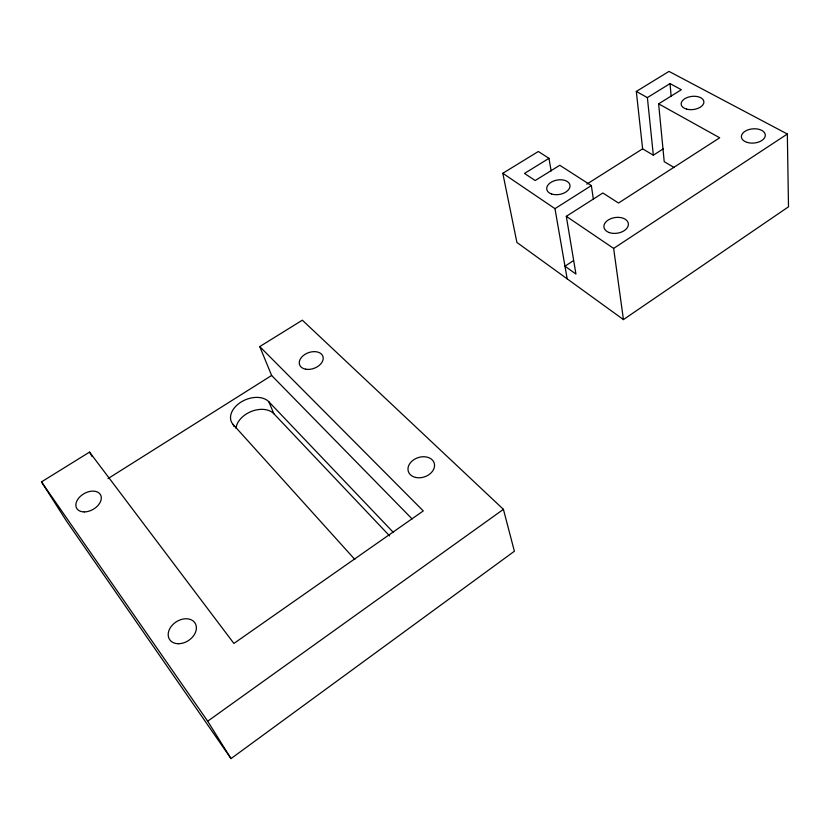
<?xml version="1.0" encoding="UTF-8"?>
<svg xmlns="http://www.w3.org/2000/svg" width="830" height="830" viewBox="0 0 830 830"><rect width="100%" height="100%" fill="white"/><g stroke="black" fill="none" stroke-linecap="round" stroke-linejoin="round"><path stroke-width="1.25" d="M259.749 346.587L423.279 510.938L233.894 643.447L89.536 452.111L41.5 481.888L66.369 520.877L231.02 758.599L514.382 551.245L503.416 509.34L302.338 320.183L259.749 346.587L271.628 375.471L412.085 518.916M231.02 758.599L207.687 721.208L503.416 509.34M551.151 171.022L548.972 158.333L538.338 151.496L502.804 173.283L516.914 242.453L623.444 319.592L788.5 206.805L787.338 134.024L669.001 71.401L636.309 91.445L642.617 148.829L653.335 155.189L663.139 148.944M623.444 319.592L613.64 248.409L787.338 134.024M573.426 260.662L564.971 266.191L575.937 274.045L566.309 216.329L602.86 192.985L618.516 203.039L719.693 137.78L658.626 103.843L681.368 89.713L670.028 83.623L647.379 97.598L636.309 91.445M502.804 173.283L554.98 208.652L591.354 185.578L593.388 199.407M586.779 184.156L642.617 148.829M107.993 478.62L271.628 375.471M548.972 158.333L524.508 173.429L535.184 180.546L559.773 165.274L591.354 185.578M674.23 167.598L664.218 161.653L658.626 103.843M566.309 216.329L613.64 248.409M234.122 426.651L233.137 424.483A21.487 14.587 -23.1 0 1 240.845 402.187A21.487 14.587 -23.1 0 1 268.816 401.741L393.358 532.414M268.816 401.741L273.869 413.734L389.644 535.941M233.137 424.483L354.846 559.462M41.5 481.888L207.687 721.208M89.536 452.111L92.14 456.573M554.98 208.652L567.17 278.839M647.379 97.598L653.335 155.189M670.028 83.623L671.159 96.436M236 428.28A21.279 14.587 -23.3 0 1 251.708 411.296A21.279 14.587 -23.3 0 1 273.869 413.734M609.345 232.597A12.336 7.906 -8.6 0 0 628.372 224.816A12.336 7.906 -8.6 0 0 610.704 218.726A12.336 7.906 -8.6 0 0 609.345 232.597M686.586 109.104A11.433 6.609 -6.9 0 0 703.902 102.235A11.433 6.609 -6.9 0 0 687.095 97.567A11.433 6.609 -6.9 0 0 686.586 109.104M747.425 142.48A11.983 7.117 -5 0 0 765.312 135.249A11.983 7.117 -5 0 0 747.322 130.123A11.983 7.117 -5 0 0 747.425 142.48M551.597 193.992A11.786 7.294 -10.4 0 0 569.971 186.626A11.786 7.294 -10.4 0 0 553.496 181.085A11.786 7.294 -10.4 0 0 551.597 193.992M305.616 369.184A12.398 8.31 -20.1 0 0 323.212 357.927A12.398 8.31 -20.1 0 0 304.859 354.452A12.398 8.31 -20.1 0 0 305.616 369.184M84.266 511.913A13.705 9.078 -29.6 0 0 101.115 496.299A13.705 9.078 -29.6 0 0 80.375 496.34A13.705 9.078 -29.6 0 0 84.266 511.913M178.201 643.717A15.158 11.184 -32.8 0 0 196.036 625.229A15.158 11.184 -32.8 0 0 172.65 624.772A15.158 11.184 -32.8 0 0 178.201 643.717M415.747 477.458A13.591 10.136 -18.3 0 0 434.495 464.437A13.591 10.136 -18.3 0 0 413.527 459.903A13.591 10.136 -18.3 0 0 415.747 477.458"/></g></svg>
